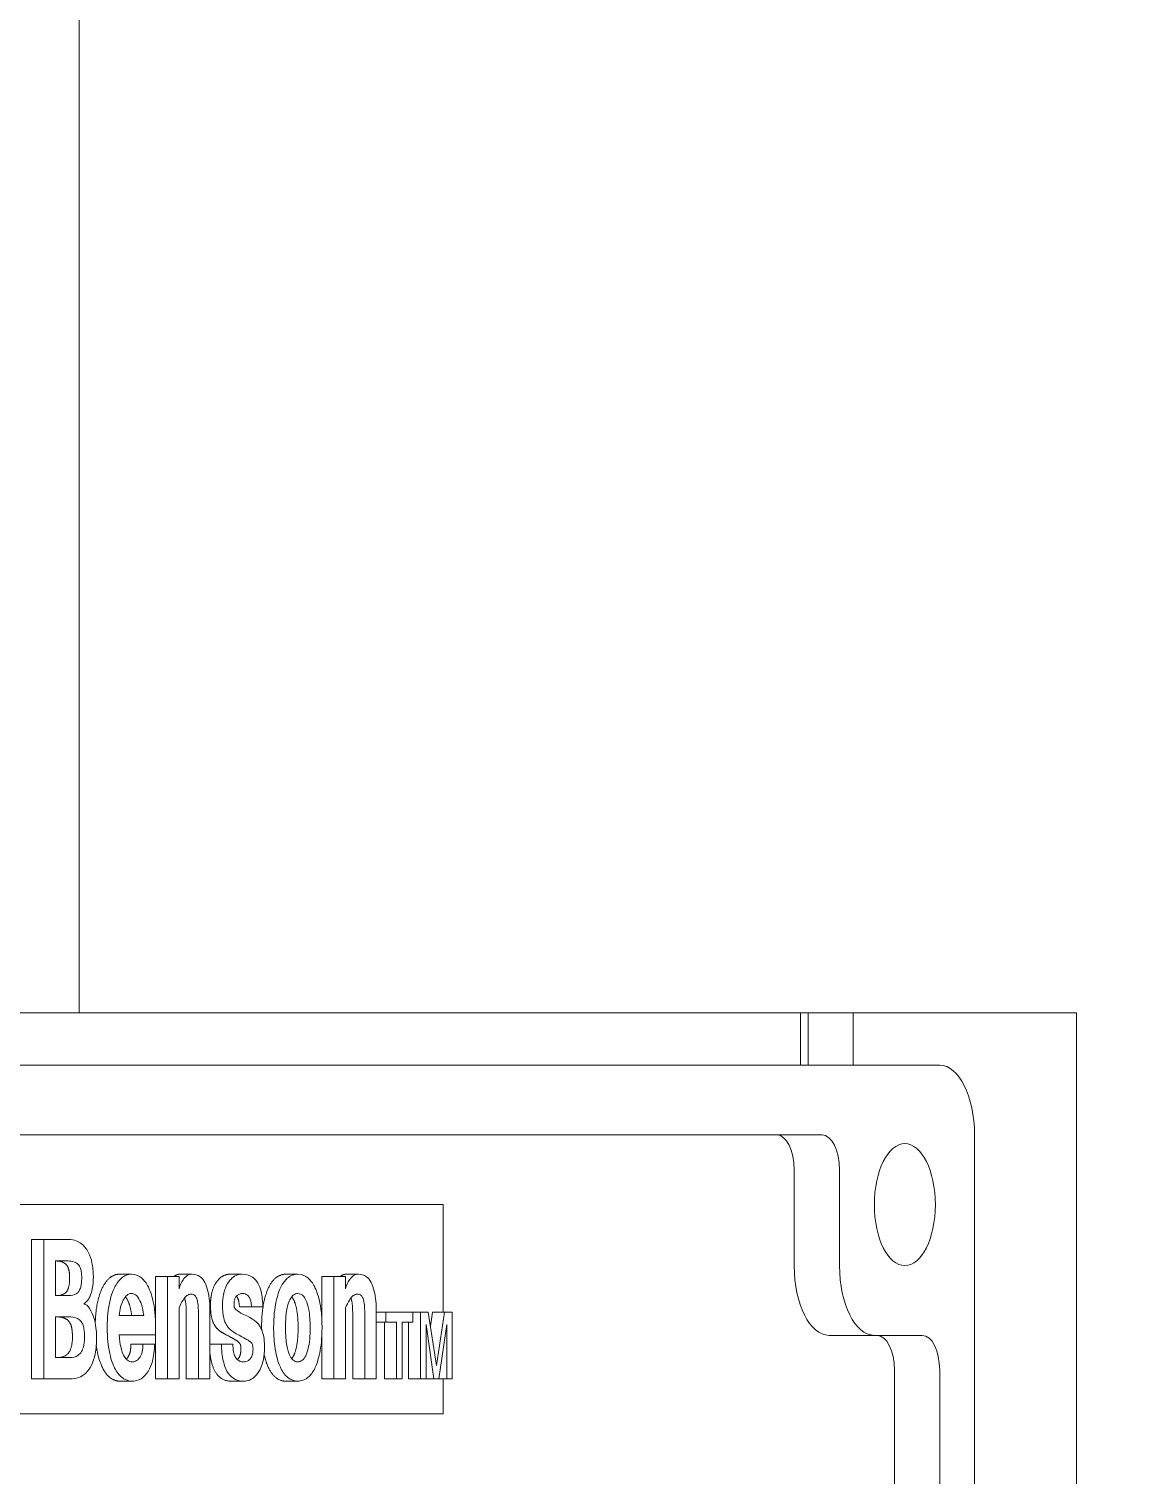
# Model space of a CAD drawing. Header units: inches. Extents: x 20 to 536, y 8 to 344.
# Drawn here: x 292.82 to 296.78, y 127.07 to 132.26 of the extents above; entities that cross this region are included whole.
import ezdxf

# ---------------------------------------------------------------- set-up
doc = ezdxf.new("R2010")
doc.units = ezdxf.units.IN
doc.header["$LTSCALE"] = 16
doc.header["$MEASUREMENT"] = 0
doc.layers.add('Symbol (ANSI)', color=7, linetype='Continuous', lineweight=25)
doc.layers.add('Visible (ANSI)', color=7, linetype='Continuous', lineweight=50)
doc.styles.add('MEMCOR Medium', font='arial.ttf')
doc.dimstyles.new('Default (ANSI)$7', dxfattribs={"dimscale": 16, "dimtxt": 0.15, "dimasz": 0.098425, "dimexe": 0.125, "dimexo": 0.0625, "dimgap": 0.031496, "dimtad": 0, "dimtih": 1, "dimtoh": 1, "dimdec": 4, "dimrnd": 1e-08, "dimzin": 3, "dimdsep": 46, "dimlunit": 5, "dimtxsty": 'MEMCOR Medium', "dimcen": 0.09, "dimdle": 0.393701, "dimclrd": 256, "dimclre": 256, "dimclrt": 256, "dimadec": 0, "dimazin": 1, "dimtfac": 0.8, "dimtofl": 0, "dimtmove": 0, "dimatfit": 3, "dimfxl": 1, "dimfrac": 1, "dimtolj": 1, "dimtzin": 4, "dimlwd": -1, "dimlwe": -1, "dimarcsym": 0})

msp = doc.modelspace()

# ---------------------------------------------------------------- linework, layer by layer
at = {"layer": 'Visible (ANSI)', "linetype": 'Continuous', "lineweight": 18}
for p, q in [((293.00437, 140.22597), (293.00437, 128.72597)), ((295.59095, 128.72597), (289.19095, 128.72597)), ((295.59095, 128.53847), (295.59095, 128.72597)), ((295.59095, 128.72597), (295.61857, 128.72597)), ((295.61857, 128.72597), (295.78095, 128.72597)), ((295.61857, 128.53847), (295.61857, 128.72597)), ((295.78095, 128.72597), (295.78095, 128.53847)), ((296.52263, 128.72597), (295.78095, 128.72597)), ((296.52263, 128.72597), (296.58125, 128.72597)), ((296.58125, 126.22597), (296.58125, 128.72597)), ((289.34079, 128.53847), (296.09079, 128.53847)), ((289.76266, 128.28843), (295.66891, 128.28843)), ((296.21579, 128.28847), (296.21579, 123.92333)), ((295.56903, 127.81972), (295.56903, 128.16343)), ((295.73141, 128.16343), (295.73141, 127.81972)), ((291.12204, 128.03843), (294.30954, 128.03843)), ((294.30954, 128.03843), (294.30954, 127.65343)), ((292.83322, 127.41343), (292.83322, 127.91343)), ((292.83322, 127.91343), (292.87652, 127.91343)), ((292.87652, 127.91343), (292.87652, 127.41343)), ((292.96685, 127.91343), (292.87652, 127.91343)), ((292.91878, 127.83651), (292.96382, 127.83651)), ((292.91878, 127.71252), (292.91878, 127.83651)), ((293.14814, 127.78894), (293.19144, 127.78894)), ((293.27784, 127.61849), (293.27784, 127.78084)), ((293.27784, 127.78084), (293.32114, 127.78084)), ((293.36239, 127.78084), (293.32114, 127.78084)), ((293.32114, 127.78084), (293.32114, 127.41343)), ((293.36239, 127.73681), (293.36239, 127.78084)), ((293.36564, 127.78894), (293.40894, 127.78894)), ((293.54469, 127.78894), (293.58799, 127.78894)), ((293.74498, 127.78894), (293.78828, 127.78894)), ((293.87468, 127.78084), (293.91798, 127.78084)), ((293.87468, 127.61898), (293.87468, 127.78084)), ((293.95923, 127.78084), (293.91798, 127.78084)), ((293.91798, 127.78084), (293.91798, 127.41343)), ((293.95923, 127.73681), (293.95923, 127.78084)), ((293.96249, 127.78894), (294.00579, 127.78894)), ((292.9666, 127.71252), (292.91878, 127.71252)), ((293.02002, 127.68218), (293.02067, 127.68218)), ((293.23522, 127.64117), (293.14767, 127.64117)), ((293.36239, 127.41343), (293.36239, 127.669)), ((293.38816, 127.41343), (293.38816, 127.64774)), ((293.43146, 127.64774), (293.43146, 127.41343)), ((293.47296, 127.41343), (293.47296, 127.65027)), ((293.57859, 127.67153), (293.62189, 127.67153)), ((293.62189, 127.67153), (293.66263, 127.67153)), ((293.95923, 127.41343), (293.95923, 127.669)), ((293.98501, 127.41343), (293.98501, 127.64774)), ((294.02831, 127.64774), (294.02831, 127.41343)), ((294.0698, 127.65343), (294.10409, 127.65343)), ((294.0698, 127.41343), (294.0698, 127.65027)), ((294.20041, 127.65343), (294.10409, 127.65343)), ((294.10409, 127.65343), (294.10409, 127.61651)), ((294.20041, 127.61651), (294.20041, 127.65343)), ((294.20041, 127.65343), (294.22871, 127.65343)), ((294.25591, 127.65343), (294.22871, 127.65343)), ((294.22871, 127.65343), (294.22871, 127.41343)), ((294.28519, 127.46153), (294.25591, 127.65343)), ((294.26371, 127.6023), (294.27164, 127.65343)), ((294.27164, 127.65343), (294.31494, 127.65343)), ((294.31494, 127.65343), (294.28519, 127.46153)), ((294.34203, 127.65343), (294.31494, 127.65343)), ((294.34203, 127.41343), (294.34203, 127.65343)), ((292.91878, 127.6361), (292.96685, 127.6361)), ((292.91878, 127.49036), (292.91878, 127.6361)), ((293.27823, 127.57183), (293.27823, 127.59663)), ((294.0698, 127.61651), (294.10409, 127.61651)), ((294.09868, 127.41343), (294.09868, 127.61651)), ((294.10409, 127.61651), (294.14198, 127.61651)), ((294.14198, 127.61651), (294.14198, 127.41343)), ((294.16227, 127.61651), (294.20041, 127.61651)), ((294.16227, 127.41343), (294.16227, 127.61651)), ((294.18541, 127.41343), (294.18541, 127.61651)), ((294.24814, 127.60922), (294.27656, 127.41343)), ((294.24814, 127.41343), (294.24814, 127.60922)), ((294.29393, 127.41343), (294.32247, 127.60922)), ((294.32247, 127.60922), (294.32247, 127.41343)), ((293.14716, 127.57183), (293.27823, 127.57183)), ((293.18938, 127.53793), (293.23269, 127.53793)), ((293.27494, 127.53793), (293.23269, 127.53793)), ((293.27784, 127.41343), (293.27784, 127.57183)), ((293.47296, 127.53793), (293.51385, 127.53793)), ((293.55509, 127.53793), (293.51385, 127.53793)), ((293.87468, 127.41343), (293.87468, 127.57529)), ((295.69403, 127.56972), (295.85641, 127.56972)), ((295.85641, 127.56972), (296.02827, 127.56972)), ((292.97141, 127.49036), (292.91878, 127.49036)), ((295.92839, 125.10019), (295.92839, 127.44472)), ((296.09077, 127.44472), (296.09077, 124.64564)), ((292.83322, 127.41343), (292.87652, 127.41343)), ((292.87652, 127.41343), (292.97141, 127.41343)), ((293.15118, 127.40534), (293.19448, 127.40534)), ((293.27784, 127.41343), (293.32114, 127.41343)), ((293.32114, 127.41343), (293.36239, 127.41343)), ((293.38816, 127.41343), (293.43146, 127.41343)), ((293.43146, 127.41343), (293.47296, 127.41343)), ((293.55025, 127.40534), (293.59355, 127.40534)), ((293.74498, 127.40534), (293.78828, 127.40534)), ((293.87468, 127.41343), (293.91798, 127.41343)), ((293.91798, 127.41343), (293.95923, 127.41343)), ((293.98501, 127.41343), (294.02831, 127.41343)), ((294.02831, 127.41343), (294.0698, 127.41343)), ((294.09868, 127.41343), (294.14198, 127.41343)), ((294.14198, 127.41343), (294.16227, 127.41343)), ((294.18541, 127.41343), (294.22871, 127.41343)), ((294.22871, 127.41343), (294.24814, 127.41343)), ((294.24814, 127.41343), (294.27656, 127.41343)), ((294.27656, 127.41343), (294.29393, 127.41343)), ((294.29393, 127.41343), (294.32247, 127.41343)), ((294.30954, 127.41343), (294.30954, 127.28843)), ((294.32247, 127.41343), (294.34203, 127.41343)), ((294.30954, 127.28843), (291.69675, 127.28843))]:
    msp.add_line(p, q, dxfattribs=at)
for centre, major_axis in [((296.09079, 128.28847), (0, 0.25)), ((295.50653, 128.16343), (0, 0.125)), ((295.66891, 128.16343), (0, 0.125)), ((295.69403, 127.81972), (0, -0.25)), ((295.85641, 127.81972), (0, -0.25)), ((295.86589, 127.44472), (0, 0.125)), ((296.02827, 127.44472), (0, 0.125))]:
    msp.add_ellipse(centre, major_axis=major_axis, ratio=0.5, start_param=4.712389, end_param=6.2831853, dxfattribs=at)
msp.add_ellipse((295.96579, 128.03847), major_axis=(0, 0.21875), ratio=0.5, dxfattribs=at)
for points, degree, knots in [([(293.05466, 127.78084), (293.05466, 127.78951), (293.05426, 127.79814), (293.05256, 127.81482), (293.05131, 127.82273), (293.04722, 127.84115), (293.04315, 127.85519), (293.0298, 127.8804), (293.02175, 127.8907), (293.00109, 127.90667), (292.98657, 127.91343), (292.96685, 127.91343)], 3, [-1.370222, -1.370222, -1.370222, -1.370222, -1.1336769, -1.1336769, -0.906032, -0.906032, -0.5838602, -0.5838602, -0.3005043, -0.3005043, 0, 0, 0, 0]), ([(292.96382, 127.83651), (292.97138, 127.83651), (292.97987, 127.83564), (292.99098, 127.83107), (292.99599, 127.82846), (293.00358, 127.82029), (293.00573, 127.81649), (293.00938, 127.80825), (293.01049, 127.80349), (293.01249, 127.79171), (293.01291, 127.78326), (293.01291, 127.77527)], 3, [-0.21788398, -0.21788398, -0.21788398, -0.21788398, -0.15149232, -0.15149232, -0.11874939, -0.11874939, -0.09464191, -0.09464191, -0.06081224, -0.06081224, 0, 0, 0, 0]), ([(293.01291, 127.77527), (293.01291, 127.76918), (293.01265, 127.76299), (293.01141, 127.75185), (293.01053, 127.74682), (293.00781, 127.73702), (293.00595, 127.73261), (293.00172, 127.7259), (292.99866, 127.72207), (292.98569, 127.71404), (292.97602, 127.71252), (292.9666, 127.71252)], 3, [-0.57094697, -0.57094697, -0.57094697, -0.57094697, -0.45361238, -0.45361238, -0.35124457, -0.35124457, -0.23793649, -0.23793649, -0.14355336, -0.14355336, 0, 0, 0, 0]), ([(293.01999, 127.68216), (293.02418, 127.68503), (293.02825, 127.68865), (293.03552, 127.69737), (293.03871, 127.70227), (293.04559, 127.7163), (293.04866, 127.72585), (293.0536, 127.75061), (293.05466, 127.76577), (293.05466, 127.78084)], 3, [-0.33200445, -0.33200445, -0.33200445, -0.33200445, -0.26455828, -0.26455828, -0.20299351, -0.20299351, -0.11486081, -0.11486081, 0, 0, 0, 0]), ([(293.06158, 127.61386), (293.06255, 127.64802), (293.07375, 127.71202), (293.09677, 127.76161), (293.12916, 127.78894), (293.14814, 127.78894)], 2, [0.1935585, 0.1935585, 0.1935585, 1, 2, 3, 4, 4, 4]), ([(293.19144, 127.78894), (293.18519, 127.78894), (293.17897, 127.78783), (293.16617, 127.78276), (293.16054, 127.77895), (293.14613, 127.76655), (293.13763, 127.75524), (293.12442, 127.72857), (293.11777, 127.71133), (293.10818, 127.6641), (293.10465, 127.63577), (293.10465, 127.59714)], 3, [-1.4919316, -1.4919316, -1.4919316, -1.4919316, -1.2903014, -1.2903014, -1.0712515, -1.0712515, -0.6411915, -0.6411915, -0.2943902, -0.2943902, 0, 0, 0, 0]), ([(293.27823, 127.59663), (293.27823, 127.61411), (293.27752, 127.63164), (293.27381, 127.66918), (293.27093, 127.68407), (293.26375, 127.71582), (293.25774, 127.73152), (293.24494, 127.75715), (293.2367, 127.7679), (293.21932, 127.78219), (293.20766, 127.78894), (293.19144, 127.78894)], 3, [-0.95374288, -0.95374288, -0.95374288, -0.95374288, -0.86423892, -0.86423892, -0.75775194, -0.75775194, -0.52950742, -0.52950742, -0.24718032, -0.24718032, 0, 0, 0, 0]), ([(293.40894, 127.78894), (293.40293, 127.78894), (293.39693, 127.78748), (293.38583, 127.78066), (293.38089, 127.7757), (293.37066, 127.76027), (293.36606, 127.74923), (293.36239, 127.73681)], 3, [-0.28699786, -0.28699786, -0.28699786, -0.28699786, -0.19530538, -0.19530538, -0.10997007, -0.10997007, 0, 0, 0, 0]), ([(293.47296, 127.65027), (293.47296, 127.6646), (293.47245, 127.67921), (293.46999, 127.70534), (293.46823, 127.71725), (293.46291, 127.73975), (293.45935, 127.75001), (293.44991, 127.76794), (293.44423, 127.77473), (293.42881, 127.78651), (293.41873, 127.78894), (293.40894, 127.78894)], 3, [-0.54983804, -0.54983804, -0.54983804, -0.54983804, -0.44076065, -0.44076065, -0.34737427, -0.34737427, -0.25125884, -0.25125884, -0.14914917, -0.14914917, 0, 0, 0, 0]), ([(293.58799, 127.78894), (293.58086, 127.78894), (293.57374, 127.7876), (293.55885, 127.78092), (293.55273, 127.77577), (293.54376, 127.76686), (293.53742, 127.75931), (293.52664, 127.73672), (293.52364, 127.72581), (293.51929, 127.70492), (293.51815, 127.69196), (293.51815, 127.67861)], 3, [-0.38018483, -0.38018483, -0.38018483, -0.38018483, -0.3198985, -0.3198985, -0.251009, -0.251009, -0.1723725, -0.1723725, -0.1017229, -0.1017229, 0, 0, 0, 0]), ([(293.66263, 127.67153), (293.6625, 127.68156), (293.66197, 127.69163), (293.6599, 127.71024), (293.65846, 127.71882), (293.65365, 127.73826), (293.64989, 127.74812), (293.63941, 127.76638), (293.63268, 127.7734), (293.61372, 127.78639), (293.60043, 127.78894), (293.58799, 127.78894)], 3, [-0.54588742, -0.54588742, -0.54588742, -0.54588742, -0.46963717, -0.46963717, -0.40090481, -0.40090481, -0.30477701, -0.30477701, -0.18967669, -0.18967669, 0, 0, 0, 0]), ([(293.78828, 127.78894), (293.78164, 127.78894), (293.77501, 127.78781), (293.76119, 127.78246), (293.75523, 127.77837), (293.74182, 127.76681), (293.73406, 127.7564), (293.72151, 127.73089), (293.71484, 127.71337), (293.7053, 127.66661), (293.70149, 127.6379), (293.70149, 127.59714)], 3, [-1.568013, -1.568013, -1.568013, -1.568013, -1.3597383, -1.3597383, -1.1270748, -1.1270748, -0.6933324, -0.6933324, -0.3106443, -0.3106443, 0, 0, 0, 0]), ([(293.87507, 127.59714), (293.87507, 127.61458), (293.87436, 127.63208), (293.87068, 127.66925), (293.86783, 127.684), (293.85998, 127.71857), (293.85342, 127.73384), (293.84178, 127.75715), (293.83355, 127.7679), (293.81617, 127.78219), (293.8045, 127.78894), (293.78828, 127.78894)], 3, [-0.85465869, -0.85465869, -0.85465869, -0.85465869, -0.78871843, -0.78871843, -0.71138856, -0.71138856, -0.52950742, -0.52950742, -0.24718032, -0.24718032, 0, 0, 0, 0]), ([(294.00579, 127.78894), (293.99977, 127.78894), (293.99377, 127.78748), (293.98267, 127.78066), (293.97774, 127.7757), (293.9675, 127.76027), (293.9629, 127.74923), (293.95923, 127.73681)], 3, [-0.28699786, -0.28699786, -0.28699786, -0.28699786, -0.19530538, -0.19530538, -0.10997007, -0.10997007, 0, 0, 0, 0]), ([(294.0698, 127.65027), (294.0698, 127.6646), (294.06929, 127.67921), (294.06683, 127.70534), (294.06508, 127.71725), (294.05975, 127.73975), (294.0562, 127.75001), (294.04675, 127.76794), (294.04108, 127.77473), (294.02566, 127.78651), (294.01557, 127.78894), (294.00579, 127.78894)], 3, [-0.54983804, -0.54983804, -0.54983804, -0.54983804, -0.44076065, -0.44076065, -0.34737427, -0.34737427, -0.25125884, -0.25125884, -0.14914917, -0.14914917, 0, 0, 0, 0]), ([(293.14767, 127.64117), (293.14858, 127.65173), (293.15017, 127.66195), (293.15494, 127.68062), (293.15796, 127.68874), (293.16568, 127.70361), (293.17002, 127.70932), (293.18007, 127.71766), (293.18568, 127.71961), (293.19144, 127.71961)], 3, [-0.31166749, -0.31166749, -0.31166749, -0.31166749, -0.23705054, -0.23705054, -0.16576507, -0.16576507, -0.0878526, -0.0878526, 0, 0, 0, 0]), ([(293.19192, 127.64117), (293.18837, 127.67507), (293.17343, 127.70366), (293.1697, 127.70818)], 2, [0, 0, 0, 1, 1.2837697, 1.2837697, 1.2837697]), ([(293.19144, 127.71961), (293.19555, 127.71961), (293.19961, 127.71863), (293.20733, 127.71425), (293.21086, 127.71104), (293.22024, 127.69876), (293.22445, 127.68836), (293.23105, 127.66904), (293.23371, 127.65554), (293.23522, 127.64117)], 3, [-0.25145744, -0.25145744, -0.25145744, -0.25145744, -0.21404187, -0.21404187, -0.17828382, -0.17828382, -0.11189925, -0.11189925, 0, 0, 0, 0]), ([(293.36239, 127.669), (293.36658, 127.6787), (293.37124, 127.68804), (293.38057, 127.70246), (293.38523, 127.70817), (293.39479, 127.71562), (293.39951, 127.71758), (293.40439, 127.71758)], 3, [-0.25414778, -0.25414778, -0.25414778, -0.25414778, -0.15637481, -0.15637481, -0.07435436, -0.07435436, 0, 0, 0, 0]), ([(293.38816, 127.64774), (293.38816, 127.68722), (293.38178, 127.70284), (293.38159, 127.70327)], 2, [0, 0, 0, 1, 1.0292081, 1.0292081, 1.0292081]), ([(293.40439, 127.71758), (293.40748, 127.71758), (293.41067, 127.71708), (293.41627, 127.71451), (293.41879, 127.71265), (293.42321, 127.70709), (293.42467, 127.70404), (293.42743, 127.69669), (293.4286, 127.69092), (293.43096, 127.67418), (293.43146, 127.66085), (293.43146, 127.64774)], 3, [-0.24371502, -0.24371502, -0.24371502, -0.24371502, -0.20910445, -0.20910445, -0.17940168, -0.17940168, -0.15075746, -0.15075746, -0.09989135, -0.09989135, 0, 0, 0, 0]), ([(293.55939, 127.68368), (293.55939, 127.68584), (293.5595, 127.68798), (293.55995, 127.69212), (293.56029, 127.69407), (293.56159, 127.69944), (293.56279, 127.70244), (293.56649, 127.709), (293.56931, 127.71198), (293.57778, 127.7183), (293.58424, 127.71961), (293.59026, 127.71961)], 3, [-0.1993324, -0.1993324, -0.1993324, -0.1993324, -0.18286786, -0.18286786, -0.16704919, -0.16704919, -0.13742315, -0.13742315, -0.09174875, -0.09174875, 0, 0, 0, 0]), ([(293.59026, 127.71961), (293.59632, 127.71961), (293.60227, 127.71815), (293.60999, 127.71202), (293.61245, 127.70918), (293.61661, 127.70169), (293.61822, 127.69734), (293.62094, 127.68586), (293.62167, 127.6787), (293.62189, 127.67153)], 3, [-0.22338557, -0.22338557, -0.22338557, -0.22338557, -0.14005983, -0.14005983, -0.09676592, -0.09676592, -0.05477189, -0.05477189, 0, 0, 0, 0]), ([(293.744, 127.59714), (293.744, 127.61062), (293.74444, 127.6246), (293.74693, 127.65158), (293.74876, 127.66177), (293.75353, 127.68292), (293.75694, 127.69147), (293.76422, 127.70606), (293.76847, 127.71071), (293.7771, 127.71781), (293.78264, 127.71961), (293.78828, 127.71961)], 3, [-0.22807944, -0.22807944, -0.22807944, -0.22807944, -0.20529475, -0.20529475, -0.18174805, -0.18174805, -0.14222138, -0.14222138, -0.08603821, -0.08603821, 0, 0, 0, 0]), ([(293.78926, 127.59714), (293.78926, 127.62851), (293.78243, 127.67457), (293.77224, 127.70114), (293.76659, 127.70812)], 2, [0, 0, 0, 1, 2, 2.7505137, 2.7505137, 2.7505137]), ([(293.78828, 127.71961), (293.7914, 127.71961), (293.79449, 127.71903), (293.80135, 127.71618), (293.80418, 127.71392), (293.8104, 127.70827), (293.81418, 127.70266), (293.82179, 127.68622), (293.82492, 127.67488), (293.83084, 127.6441), (293.83256, 127.62288), (293.83256, 127.59714)], 3, [-0.48525635, -0.48525635, -0.48525635, -0.48525635, -0.45378412, -0.45378412, -0.41435583, -0.41435583, -0.32082838, -0.32082838, -0.19619361, -0.19619361, 0, 0, 0, 0]), ([(293.95923, 127.669), (293.96342, 127.6787), (293.96809, 127.68804), (293.97742, 127.70246), (293.98207, 127.70817), (293.99164, 127.71562), (293.99635, 127.71758), (294.00123, 127.71758)], 3, [-0.25414778, -0.25414778, -0.25414778, -0.25414778, -0.15637481, -0.15637481, -0.07435436, -0.07435436, 0, 0, 0, 0]), ([(293.98501, 127.64774), (293.98501, 127.68722), (293.97863, 127.70284), (293.97844, 127.70327)], 2, [0, 0, 0, 1, 1.0292081, 1.0292081, 1.0292081]), ([(294.00123, 127.71758), (294.00432, 127.71758), (294.00751, 127.71708), (294.01311, 127.71451), (294.01564, 127.71265), (294.02005, 127.70709), (294.02151, 127.70404), (294.02427, 127.69669), (294.02544, 127.69092), (294.0278, 127.67418), (294.02831, 127.66085), (294.02831, 127.64774)], 3, [-0.24371502, -0.24371502, -0.24371502, -0.24371502, -0.20910445, -0.20910445, -0.17940168, -0.17940168, -0.15075746, -0.15075746, -0.09989135, -0.09989135, 0, 0, 0, 0]), ([(293.0663, 127.56323), (293.0663, 127.575), (293.06556, 127.58659), (293.06264, 127.60969), (293.06053, 127.62032), (293.05382, 127.6424), (293.04848, 127.65507), (293.03532, 127.67431), (293.03148, 127.67759), (293.02616, 127.68124), (293.02311, 127.68234), (293.01999, 127.68216)], 3, [-0.23640494, -0.23640494, -0.23640494, -0.23640494, -0.1893821, -0.1893821, -0.14123145, -0.14123145, -0.08584592, -0.08584592, -0.04752019, -0.04752019, 0, 0, 0, 0]), ([(293.51815, 127.67861), (293.51815, 127.66879), (293.51856, 127.65871), (293.52048, 127.64201), (293.52182, 127.63403), (293.52766, 127.61432), (293.53187, 127.60734), (293.53863, 127.59726), (293.54608, 127.58601), (293.57786, 127.56981)], 3, [-1.2875863, -1.2875863, -1.2875863, -1.2875863, -1.0076389, -1.0076389, -0.799535, -0.799535, -0.4999173, -0.4999173, 0, 0, 0, 0]), ([(293.60519, 127.63914), (293.58758, 127.64759), (293.5783, 127.65284), (293.5674, 127.66046), (293.56479, 127.66293), (293.56224, 127.66637), (293.56145, 127.6676), (293.56058, 127.66967), (293.56032, 127.67044), (293.55938, 127.67514), (293.55939, 127.67951), (293.55939, 127.68368)], 3, [-0.13142024, -0.13142024, -0.13142024, -0.13142024, -0.08573718, -0.08573718, -0.05237585, -0.05237585, -0.03859982, -0.03859982, -0.03172813, -0.03172813, 0, 0, 0, 0]), ([(293.6687, 127.52527), (293.6687, 127.53557), (293.66823, 127.546), (293.66561, 127.56737), (293.66362, 127.57536), (293.65818, 127.59295), (293.65372, 127.60016), (293.64702, 127.6098), (293.63793, 127.62338), (293.60519, 127.63914)], 3, [-1.2657917, -1.2657917, -1.2657917, -1.2657917, -1.0996458, -1.0996458, -0.9109767, -0.9109767, -0.5131931, -0.5131931, 0, 0, 0, 0]), ([(292.96685, 127.6361), (292.97572, 127.6361), (292.98602, 127.63512), (292.99738, 127.63018), (293.00361, 127.62734), (293.01096, 127.61933), (293.01385, 127.61568), (293.01893, 127.60385), (293.02019, 127.59794), (293.02252, 127.58366), (293.02303, 127.57318), (293.02303, 127.56323)], 3, [-0.6272169, -0.6272169, -0.6272169, -0.6272169, -0.26355814, -0.26355814, -0.15353099, -0.15353099, -0.11423277, -0.11423277, -0.07579761, -0.07579761, 0, 0, 0, 0]), ([(293.10465, 127.59714), (293.10465, 127.58037), (293.10531, 127.56348), (293.10794, 127.53614), (293.10983, 127.52102), (293.11913, 127.47928), (293.12584, 127.46333), (293.1383, 127.43845), (293.14688, 127.42725), (293.16481, 127.41257), (293.17707, 127.40534), (293.19448, 127.40534)], 3, [-1.1520732, -1.1520732, -1.1520732, -1.1520732, -0.9328917, -0.9328917, -0.7880369, -0.7880369, -0.5752915, -0.5752915, -0.2652163, -0.2652163, 0, 0, 0, 0]), ([(293.70149, 127.59714), (293.70149, 127.57971), (293.70217, 127.56215), (293.70561, 127.52663), (293.70815, 127.51236), (293.71606, 127.47698), (293.72237, 127.46156), (293.73458, 127.43714), (293.74284, 127.42636), (293.76362, 127.40929), (293.77583, 127.40534), (293.78828, 127.40534)], 3, [-0.55980761, -0.55980761, -0.55980761, -0.55980761, -0.50875224, -0.50875224, -0.45381362, -0.45381362, -0.34349131, -0.34349131, -0.18984497, -0.18984497, 0, 0, 0, 0]), ([(293.78828, 127.47467), (293.78504, 127.47467), (293.7818, 127.47523), (293.77482, 127.47812), (293.77201, 127.4804), (293.76551, 127.48657), (293.76152, 127.49275), (293.75503, 127.50714), (293.75153, 127.51701), (293.74592, 127.54883), (293.744, 127.56897), (293.744, 127.59714)], 3, [-0.87203894, -0.87203894, -0.87203894, -0.87203894, -0.78771678, -0.78771678, -0.6866217, -0.6866217, -0.43703151, -0.43703151, -0.21462671, -0.21462671, 0, 0, 0, 0]), ([(293.76659, 127.48604), (293.77221, 127.49299), (293.78243, 127.5192), (293.78926, 127.56576), (293.78926, 127.59714)], 2, [1.2442644, 1.2442644, 1.2442644, 2, 3, 4, 4, 4]), ([(293.78828, 127.40534), (293.79481, 127.40534), (293.8013, 127.40645), (293.81507, 127.41176), (293.82098, 127.41587), (293.83432, 127.42723), (293.84219, 127.43778), (293.8549, 127.46355), (293.86169, 127.48124), (293.87129, 127.5283), (293.87507, 127.55694), (293.87507, 127.59714)], 3, [-1.5276483, -1.5276483, -1.5276483, -1.5276483, -1.3381229, -1.3381229, -1.1202131, -1.1202131, -0.6861054, -0.6861054, -0.3063334, -0.3063334, 0, 0, 0, 0]), ([(293.83256, 127.59714), (293.83256, 127.58357), (293.83209, 127.56964), (293.82942, 127.54176), (293.8274, 127.53122), (293.82395, 127.516), (293.82113, 127.50581), (293.81242, 127.48836), (293.80822, 127.48366), (293.79947, 127.47647), (293.79393, 127.47467), (293.78828, 127.47467)], 3, [-0.32292491, -0.32292491, -0.32292491, -0.32292491, -0.26803034, -0.26803034, -0.20810232, -0.20810232, -0.14408696, -0.14408696, -0.08609636, -0.08609636, 0, 0, 0, 0]), ([(292.97141, 127.41343), (292.98167, 127.41343), (292.99216, 127.41487), (293.01086, 127.42178), (293.01938, 127.4267), (293.03719, 127.44334), (293.04364, 127.45401), (293.0536, 127.47422), (293.05794, 127.48758), (293.06482, 127.52184), (293.0663, 127.54255), (293.0663, 127.56323)], 3, [-0.53495775, -0.53495775, -0.53495775, -0.53495775, -0.44787355, -0.44787355, -0.37373116, -0.37373116, -0.28123866, -0.28123866, -0.15754897, -0.15754897, 0, 0, 0, 0]), ([(293.02303, 127.56323), (293.02303, 127.5572), (293.02276, 127.55114), (293.02155, 127.53987), (293.02066, 127.53468), (293.01767, 127.52294), (293.01532, 127.51705), (293.00858, 127.50561), (293.00404, 127.50109), (292.9906, 127.49207), (292.98056, 127.49036), (292.97141, 127.49036)], 3, [-0.36121747, -0.36121747, -0.36121747, -0.36121747, -0.31540639, -0.31540639, -0.27371794, -0.27371794, -0.21535664, -0.21535664, -0.13952164, -0.13952164, 0, 0, 0, 0]), ([(293.19448, 127.47467), (293.18847, 127.47467), (293.18251, 127.47643), (293.17324, 127.48363), (293.16837, 127.48856), (293.16048, 127.50376), (293.15637, 127.51304), (293.15122, 127.53693), (293.14794, 127.55351), (293.14716, 127.57183)], 3, [-1.9615665, -1.9615665, -1.9615665, -1.9615665, -1.0582577, -1.0582577, -0.4670175, -0.4670175, -0.1401197, -0.1401197, 0, 0, 0, 0]), ([(293.17293, 127.48438), (293.1752, 127.48662), (293.18255, 127.49643), (293.18888, 127.51566), (293.18938, 127.53793)], 2, [1.6157242, 1.6157242, 1.6157242, 2, 3, 4, 4, 4]), ([(293.19448, 127.40534), (293.20184, 127.40534), (293.20916, 127.40667), (293.22204, 127.41192), (293.22899, 127.41573), (293.24185, 127.42761), (293.24933, 127.43599), (293.26182, 127.46134), (293.26512, 127.47216), (293.27107, 127.49365), (293.27364, 127.51476), (293.27494, 127.53793)], 3, [-0.51058672, -0.51058672, -0.51058672, -0.51058672, -0.39585732, -0.39585732, -0.30581684, -0.30581684, -0.23379286, -0.23379286, -0.17764071, -0.17764071, 0, 0, 0, 0]), ([(293.23269, 127.53793), (293.23244, 127.52709), (293.2317, 127.51766), (293.23005, 127.50979), (293.22881, 127.50402), (293.2223, 127.49106), (293.21832, 127.48595), (293.20935, 127.47847), (293.20267, 127.47467), (293.19448, 127.47467)], 3, [-1.3567512, -1.3567512, -1.3567512, -1.3567512, -0.3873837, -0.3873837, -0.2508201, -0.2508201, -0.1248926, -0.1248926, 0, 0, 0, 0]), ([(293.51385, 127.53793), (293.51449, 127.5167), (293.5166, 127.49531), (293.52437, 127.46307), (293.52856, 127.45153), (293.54, 127.43066), (293.54714, 127.42268), (293.56705, 127.40824), (293.58063, 127.40534), (293.59355, 127.40534)], 3, [-0.59438034, -0.59438034, -0.59438034, -0.59438034, -0.43251436, -0.43251436, -0.32221188, -0.32221188, -0.19691631, -0.19691631, 0, 0, 0, 0]), ([(293.5933, 127.47467), (293.58927, 127.47467), (293.58515, 127.47521), (293.57782, 127.47783), (293.57448, 127.47969), (293.56831, 127.48527), (293.56552, 127.48891), (293.56075, 127.49847), (293.55893, 127.50409), (293.55586, 127.51905), (293.55517, 127.52856), (293.55509, 127.53793)], 3, [-0.28766975, -0.28766975, -0.28766975, -0.28766975, -0.22628413, -0.22628413, -0.17429096, -0.17429096, -0.12317528, -0.12317528, -0.07139216, -0.07139216, 0, 0, 0, 0]), ([(293.57786, 127.56981), (293.60505, 127.5552), (293.61009, 127.55206), (293.61679, 127.54751), (293.6201, 127.54472), (293.62363, 127.53989), (293.62464, 127.53825), (293.62585, 127.53525), (293.6264, 127.53358), (293.62732, 127.52723), (293.62746, 127.52327), (293.62746, 127.51971)], 3, [-0.25725817, -0.25725817, -0.25725817, -0.25725817, -0.18813961, -0.18813961, -0.0889801, -0.0889801, -0.05025383, -0.05025383, -0.02716615, -0.02716615, 0, 0, 0, 0]), ([(293.15118, 127.40534), (293.13119, 127.40534), (293.09804, 127.43114), (293.07425, 127.48125), (293.0663, 127.52458), (293.06515, 127.53331)], 2, [0, 0, 0, 1, 2, 3, 3.2321236, 3.2321236, 3.2321236]), ([(293.57153, 127.48236), (293.574, 127.48473), (293.58416, 127.50098), (293.58416, 127.51971)], 2, [0.7643951, 0.7643951, 0.7643951, 1, 2, 2, 2]), ([(293.62746, 127.51971), (293.62746, 127.5167), (293.6273, 127.51371), (293.62662, 127.50791), (293.62612, 127.50517), (293.6241, 127.49727), (293.62218, 127.49279), (293.61829, 127.48618), (293.6156, 127.48224), (293.60533, 127.47571), (293.59905, 127.47467), (293.5933, 127.47467)], 3, [-0.37407352, -0.37407352, -0.37407352, -0.37407352, -0.32070998, -0.32070998, -0.2684757, -0.2684757, -0.16378491, -0.16378491, -0.08757363, -0.08757363, 0, 0, 0, 0]), ([(293.59355, 127.40534), (293.60078, 127.40534), (293.60801, 127.40661), (293.62303, 127.41293), (293.62925, 127.41776), (293.64076, 127.42848), (293.64723, 127.43691), (293.65907, 127.46024), (293.66249, 127.47304), (293.66735, 127.49629), (293.6687, 127.51052), (293.6687, 127.52527)], 3, [-0.34325641, -0.34325641, -0.34325641, -0.34325641, -0.30358155, -0.30358155, -0.25897778, -0.25897778, -0.19201791, -0.19201791, -0.11243143, -0.11243143, 0, 0, 0, 0]), ([(293.74498, 127.40534), (293.7255, 127.40534), (293.69336, 127.43114), (293.67312, 127.47523), (293.6674, 127.50095)], 2, [0, 0, 0, 1, 2, 2.7778153, 2.7778153, 2.7778153])]:
    msp.add_open_spline(points, degree=degree, knots=knots, dxfattribs=at)
for points in [[(292.9696, 127.77527), (292.9696, 127.79147), (292.96505, 127.81323), (292.95392, 127.82841), (292.93469, 127.83651), (292.92052, 127.83651)], [(292.9233, 127.71252), (292.94835, 127.71252), (292.9696, 127.74137), (292.9696, 127.77527)], [(293.34355, 127.78084), (293.35338, 127.78894), (293.36564, 127.78894)], [(293.47485, 127.67861), (293.47485, 127.70291), (293.48497, 127.74339), (293.50344, 127.77224), (293.52925, 127.78894), (293.54469, 127.78894)], [(293.65819, 127.59714), (293.65819, 127.64218), (293.67059, 127.71303), (293.69311, 127.76313), (293.7255, 127.78894), (293.74498, 127.78894)], [(293.94039, 127.78084), (293.95022, 127.78894), (293.96249, 127.78894)], [(293.57859, 127.67153), (293.57774, 127.69839), (293.56797, 127.71025)], [(293.53456, 127.56981), (293.52166, 127.57639), (293.49863, 127.59208), (293.48269, 127.61637), (293.47485, 127.6523), (293.47485, 127.67861)], [(292.97973, 127.56323), (292.97973, 127.58246), (292.97466, 127.60928), (292.96252, 127.62649), (292.9405, 127.6361), (292.92355, 127.6361)], [(293.65822, 127.59095), (293.65819, 127.59402), (293.65819, 127.59714)], [(292.92811, 127.49036), (292.97973, 127.49036), (292.97973, 127.56323)], [(293.58416, 127.51971), (293.58416, 127.52932), (293.58138, 127.53944), (293.57227, 127.54906), (293.55152, 127.5607), (293.53456, 127.56981)], [(293.55025, 127.40534), (293.48486, 127.40534), (293.47296, 127.50438)]]:
    msp.add_open_spline(points, degree=2, dxfattribs=at)

# ---------------------------------------------------------------- leaders
at = {"layer": 'Symbol (ANSI)', "annotation_type": 0, "has_hookline": 1, "hookline_direction": 0, "text_width": 23.73806}
msp.add_leader([(296.09077, 125.47242), (301.65248, 132.02764), (303.22729, 132.02764)], dimstyle='Default (ANSI)$7', override={"dimtad": 0}, dxfattribs=at)

doc.saveas('drawing.dxf')
